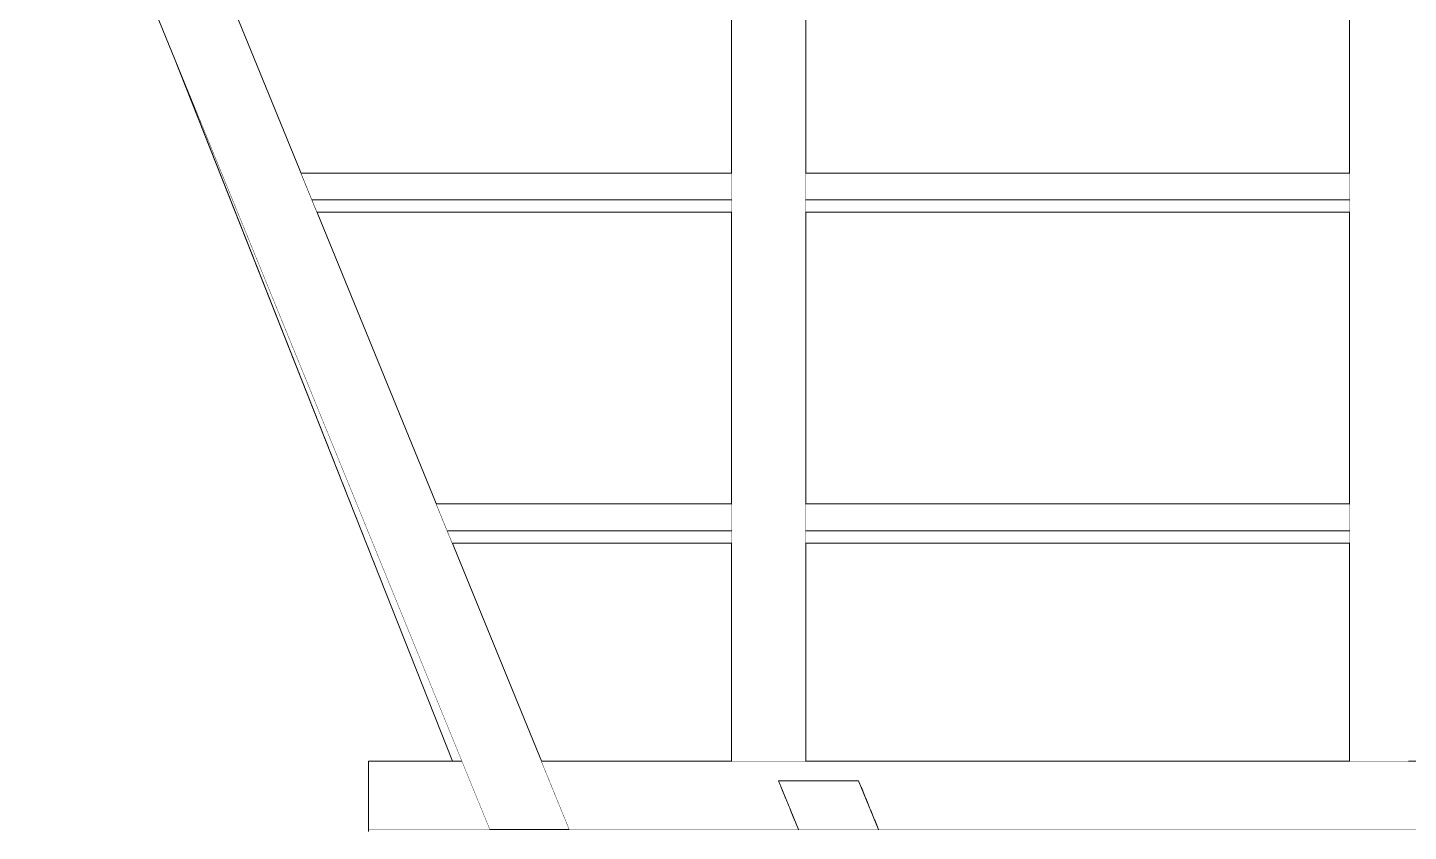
# Model space of a CAD drawing. Header units: millimetres. Extents: x -71878 to 121433, y -67383 to 83273.
# Drawn here: x 1487 to 3721, y -59652 to -58351 of the extents above; entities that cross this region are included whole.
import ezdxf

# ---------------------------------------------------------------- set-up
doc = ezdxf.new("R2010")
doc.units = ezdxf.units.MM
doc.header["$MEASUREMENT"] = 0
doc.set_wipeout_variables(frame=1)
doc.linetypes.add('Wipeout_Contour', pattern=[1000, 0, -1000])
for name, color, linetype in [('COLUMNAS', 7, 'Continuous'), ('ENTIRADO', 7, 'Continuous'), ('Vigas', 7, 'Continuous')]:
    doc.layers.add(name, color=color, linetype=linetype)
for name, color, linetype, lineweight, true_color in [('COLUMNAS_Pluma_Nº__23', 7, 'Continuous', 5, 0x646464), ('ENTIRADO_Pluma_Nº__23', 7, 'Continuous', 5, 0x646464), ('Vigas_Pluma_Nº__23', 7, 'Continuous', 5, 0x646464)]:
    doc.layers.add(name, color=color, linetype=linetype, lineweight=lineweight, true_color=true_color)

msp = doc.modelspace()

# ---------------------------------------------------------------- wipeouts: each hides what was drawn before it
at = {"color": 254, "linetype": 'Wipeout_Contour', "lineweight": 0, "ltscale": 100856.908569}
msp.add_wipeout([(2354.642, -59649.01), (1617.578, -57845.248), (1621.734, -57887.426), (2341.564, -59649.01)], dxfattribs=at).dxf.layer = 'COLUMNAS'

# ---------------------------------------------------------------- next in the draw order: wipeouts: each hides what was drawn before it
at = {"color": 254, "linetype": 'Wipeout_Contour', "lineweight": 0, "ltscale": 100805.651283}
msp.add_wipeout([(1617.578, -57919.412), (2324.337, -59649.01), (2341.564, -59649.01), (1621.734, -57887.426)], dxfattribs=at).dxf.layer = 'COLUMNAS'

# ---------------------------------------------------------------- next in the draw order: wipeouts: each hides what was drawn before it
at = {"color": 254, "linetype": 'Wipeout_Contour', "lineweight": 0, "ltscale": 100888.201182}
msp.add_wipeout([(1605.514, -57797.008), (1617.577, -57845.248), (2354.643, -59649.01), (2362.291, -59649.01)], dxfattribs=at).dxf.layer = 'COLUMNAS'

# ---------------------------------------------------------------- next in the draw order: wipeouts: each hides what was drawn before it
at = {"color": 254, "linetype": 'Wipeout_Contour', "lineweight": 0, "ltscale": 100739.351658}
msp.add_wipeout([(1605.514, -57938.076), (2304.647, -59649.01), (2324.337, -59649.01), (1617.578, -57919.412)], dxfattribs=at).dxf.layer = 'COLUMNAS'

# ---------------------------------------------------------------- next in the draw order: wipeouts: each hides what was drawn before it
at = {"color": 254, "linetype": 'Wipeout_Contour', "lineweight": 0, "ltscale": 100896.558014}
msp.add_wipeout([(2363.762, -59649.01), (1586.724, -57747.426), (1605.514, -57797.008), (2362.291, -59649.01)], dxfattribs=at).dxf.layer = 'COLUMNAS'

# ---------------------------------------------------------------- next in the draw order: wipeouts: each hides what was drawn before it
at = {"color": 254, "linetype": 'Wipeout_Contour', "lineweight": 0, "ltscale": 100423.203854}
msp.add_wipeout([(1510.558, -57865.263), (1486.881, -57819.195), (2234.592, -59649.01), (2239.444, -59649.01)], dxfattribs=at).dxf.layer = 'COLUMNAS'

# ---------------------------------------------------------------- next in the draw order: wipeouts: each hides what was drawn before it
at = {"color": 254, "linetype": 'Wipeout_Contour', "lineweight": 0, "ltscale": 100461.302719}
msp.add_wipeout([(1510.558, -57865.264), (2239.444, -59649.01), (2250.142, -59649.01), (1536.803, -57903.31)], dxfattribs=at).dxf.layer = 'COLUMNAS'

# ---------------------------------------------------------------- next in the draw order: wipeouts: each hides what was drawn before it
at = {"color": 254, "linetype": 'Wipeout_Contour', "lineweight": 0, "ltscale": 100518.196059}
msp.add_wipeout([(1536.803, -57903.31), (2250.142, -59649.01), (2265.64, -59649.01), (1563.048, -57929.611)], dxfattribs=at).dxf.layer = 'COLUMNAS'

# ---------------------------------------------------------------- next in the draw order: wipeouts: each hides what was drawn before it
at = {"color": 254, "linetype": 'Wipeout_Contour', "lineweight": 0, "ltscale": 100588.220457}
msp.add_wipeout([(1563.048, -57929.611), (2265.64, -59649.01), (2284.421, -59649.01), (1586.724, -57941.59)], dxfattribs=at).dxf.layer = 'COLUMNAS'

# ---------------------------------------------------------------- next in the draw order: wipeouts: each hides what was drawn before it
at = {"color": 254, "linetype": 'Wipeout_Contour', "lineweight": 0, "ltscale": 100664.439005}
msp.add_wipeout([(1605.514, -57938.076), (1586.724, -57941.59), (2284.422, -59649.01), (2304.647, -59649.01)], dxfattribs=at).dxf.layer = 'COLUMNAS'

# ---------------------------------------------------------------- next in the draw order: linework, layer by layer
at = {"layer": 'COLUMNAS_Pluma_Nº__23', "linetype": 'Continuous'}
for p, q in [((2363.762, -59649.01), (1586.724, -57747.426)), ((2234.592, -59649.01), (1486.881, -57819.195))]:
    msp.add_line(p, q, dxfattribs=at)

# ---------------------------------------------------------------- next in the draw order: wipeouts: each hides what was drawn before it
at = {"color": 254, "linetype": 'Wipeout_Contour', "lineweight": 0, "ltscale": 100560.80854}
msp.add_wipeout([(1746.871, -58455.448), (2175.414, -59538.359), (2182.35, -59538.359), (1966.661, -58993.322)], dxfattribs=at).dxf.layer = 'Vigas'
at = {"color": 254, "linetype": 'Wipeout_Contour', "lineweight": 0, "ltscale": 131414.893305}
msp.add_wipeout([(2038.739, -59649.01), (2038.739, -59651.947), (17919.783, -59651.947), (17919.783, -59649.01)], dxfattribs=at).dxf.layer = 'Vigas'

# ---------------------------------------------------------------- next in the draw order: linework, layer by layer
at = {"layer": 'Vigas_Pluma_Nº__23', "linetype": 'Continuous'}
for p in [(17919.783, -59649.01), (2038.739, -59651.947)]:
    msp.add_line(p, (2038.739, -59649.01), dxfattribs=at)

# ---------------------------------------------------------------- next in the draw order: wipeouts: each hides what was drawn before it
at = {"color": 254, "linetype": 'Wipeout_Contour', "lineweight": 0, "ltscale": 75527.343435}
msp.add_wipeout([(2189.377, -59538.359), (1966.661, -58993.322), (2182.35, -59538.359)], dxfattribs=at).dxf.layer = 'Vigas'

# ---------------------------------------------------------------- next in the draw order: wipeouts: each hides what was drawn before it
at = {"color": 254, "linetype": 'Wipeout_Contour', "lineweight": 0, "ltscale": 100473.967346}
msp.add_wipeout([(1746.871, -58455.448), (1723.517, -58398.295), (2174.677, -59538.359), (2175.414, -59538.359)], dxfattribs=at).dxf.layer = 'Vigas'
at = {"color": 254, "linetype": 'Wipeout_Contour', "lineweight": 0, "ltscale": 100525.144056}
msp.add_wipeout([(2038.739, -59649.01), (2234.592, -59649.01), (2233.73, -59646.9), (2038.739, -59646.9)], dxfattribs=at).dxf.layer = 'Vigas'
at = {"color": 254, "linetype": 'Wipeout_Contour', "lineweight": 0, "ltscale": 102133.985519}
msp.add_wipeout([(2733.73, -59646.9), (2362.9, -59646.9), (2363.762, -59649.01), (2734.593, -59649.01)], dxfattribs=at).dxf.layer = 'Vigas'
at = {"color": 254, "linetype": 'Wipeout_Contour', "lineweight": 0, "ltscale": 105686.719257}
msp.add_wipeout([(2862.9, -59646.9), (2863.762, -59649.01), (4052.8, -59649.01), (4051.937, -59646.9)], dxfattribs=at).dxf.layer = 'Vigas'

# ---------------------------------------------------------------- next in the draw order: linework, layer by layer
at = {"layer": 'Vigas_Pluma_Nº__23', "linetype": 'Continuous'}
msp.add_line((2174.677, -59538.359), (1723.517, -58398.294), dxfattribs=at)

# ---------------------------------------------------------------- next in the draw order: wipeouts: each hides what was drawn before it
at = {"color": 254, "linetype": 'Wipeout_Contour', "lineweight": 0, "ltscale": 100525.869191}
msp.add_wipeout([(2038.739, -59633.626), (2038.739, -59646.9), (2233.73, -59646.9), (2228.306, -59633.626)], dxfattribs=at).dxf.layer = 'Vigas'
at = {"color": 254, "linetype": 'Wipeout_Contour', "lineweight": 0, "ltscale": 102128.442451}
msp.add_wipeout([(2728.306, -59633.626), (2357.475, -59633.626), (2362.9, -59646.9), (2733.73, -59646.9)], dxfattribs=at).dxf.layer = 'Vigas'
at = {"color": 254, "linetype": 'Wipeout_Contour', "lineweight": 0, "ltscale": 105680.933181}
msp.add_wipeout([(4046.513, -59633.626), (2857.476, -59633.626), (2862.9, -59646.9), (4051.937, -59646.9)], dxfattribs=at).dxf.layer = 'Vigas'

# ---------------------------------------------------------------- next in the draw order: linework, layer by layer
at = {"layer": 'Vigas_Pluma_Nº__23', "linetype": 'Continuous'}
msp.add_line((2038.739, -59649.01), (2038.739, -59646.9), dxfattribs=at)

# ---------------------------------------------------------------- next in the draw order: wipeouts: each hides what was drawn before it
at = {"color": 254, "linetype": 'Wipeout_Contour', "lineweight": 0, "ltscale": 100527.270531}
msp.add_wipeout([(2221.471, -59616.9), (2038.739, -59616.9), (2038.739, -59633.626), (2228.306, -59633.626)], dxfattribs=at).dxf.layer = 'Vigas'
at = {"color": 254, "linetype": 'Wipeout_Contour', "lineweight": 0, "ltscale": 102117.659103}
msp.add_wipeout([(2350.641, -59616.9), (2357.475, -59633.626), (2728.306, -59633.626), (2721.471, -59616.9)], dxfattribs=at).dxf.layer = 'Vigas'
at = {"color": 254, "linetype": 'Wipeout_Contour', "lineweight": 0, "ltscale": 105669.674142}
msp.add_wipeout([(2850.641, -59616.9), (2857.476, -59633.626), (4046.513, -59633.626), (4039.678, -59616.9)], dxfattribs=at).dxf.layer = 'Vigas'

# ---------------------------------------------------------------- next in the draw order: linework, layer by layer
at = {"layer": 'Vigas_Pluma_Nº__23', "linetype": 'Continuous'}
msp.add_line((2038.739, -59646.9), (2038.739, -59633.626), dxfattribs=at)

# ---------------------------------------------------------------- next in the draw order: wipeouts: each hides what was drawn before it
at = {"color": 254, "linetype": 'Wipeout_Contour', "lineweight": 0, "ltscale": 100528.960164}
msp.add_wipeout([(2213.895, -59598.359), (2038.739, -59598.359), (2038.739, -59616.9), (2221.471, -59616.9)], dxfattribs=at).dxf.layer = 'Vigas'
at = {"color": 254, "linetype": 'Wipeout_Contour', "lineweight": 0, "ltscale": 102105.032355}
msp.add_wipeout([(2343.064, -59598.359), (2350.641, -59616.9), (2721.471, -59616.9), (2713.895, -59598.359)], dxfattribs=at).dxf.layer = 'Vigas'
at = {"color": 254, "linetype": 'Wipeout_Contour', "lineweight": 0, "ltscale": 105656.486723}
msp.add_wipeout([(2843.065, -59598.359), (2850.641, -59616.9), (4039.678, -59616.9), (4032.102, -59598.359)], dxfattribs=at).dxf.layer = 'Vigas'

# ---------------------------------------------------------------- next in the draw order: linework, layer by layer
at = {"layer": 'Vigas_Pluma_Nº__23', "linetype": 'Continuous'}
msp.add_line((2038.739, -59633.626), (2038.739, -59616.9), dxfattribs=at)

# ---------------------------------------------------------------- next in the draw order: wipeouts: each hides what was drawn before it
at = {"color": 254, "linetype": 'Wipeout_Contour', "lineweight": 0, "ltscale": 100530.787222}
msp.add_wipeout([(2038.739, -59579.818), (2038.739, -59598.359), (2213.895, -59598.359), (2206.319, -59579.818)], dxfattribs=at).dxf.layer = 'Vigas'
at = {"color": 254, "linetype": 'Wipeout_Contour', "lineweight": 0, "ltscale": 102091.813745}
msp.add_wipeout([(2335.488, -59579.818), (2343.064, -59598.359), (2713.895, -59598.359), (2706.319, -59579.818)], dxfattribs=at).dxf.layer = 'Vigas'
at = {"color": 254, "linetype": 'Wipeout_Contour', "lineweight": 0, "ltscale": 105642.67676}
msp.add_wipeout([(2835.488, -59579.818), (2843.065, -59598.359), (4032.102, -59598.359), (4024.526, -59579.818)], dxfattribs=at).dxf.layer = 'Vigas'

# ---------------------------------------------------------------- next in the draw order: linework, layer by layer
at = {"layer": 'Vigas_Pluma_Nº__23', "linetype": 'Continuous'}
msp.add_line((2038.739, -59616.9), (2038.739, -59598.359), dxfattribs=at)

# ---------------------------------------------------------------- next in the draw order: wipeouts: each hides what was drawn before it
at = {"color": 254, "linetype": 'Wipeout_Contour', "lineweight": 0, "ltscale": 100532.572521}
msp.add_wipeout([(2199.484, -59563.092), (2038.739, -59563.092), (2038.739, -59579.818), (2206.319, -59579.818)], dxfattribs=at).dxf.layer = 'Vigas'
at = {"color": 254, "linetype": 'Wipeout_Contour', "lineweight": 0, "ltscale": 321159.149125}
msp.add_wipeout([(6697.673, -59563.092), (2328.653, -59563.092), (2335.488, -59579.818), (2706.319, -59579.818), (2702.314, -59570.018), (2831.484, -59570.018), (2835.488, -59579.818), (4024.526, -59579.818), (4020.521, -59570.018), (4149.691, -59570.018), (4153.695, -59579.818), (6690.838, -59579.818)], dxfattribs=at).dxf.layer = 'Vigas'

# ---------------------------------------------------------------- next in the draw order: linework, layer by layer
at = {"layer": 'Vigas_Pluma_Nº__23', "linetype": 'Continuous'}
msp.add_line((2038.739, -59598.359), (2038.739, -59579.818), dxfattribs=at)

# ---------------------------------------------------------------- next in the draw order: wipeouts: each hides what was drawn before it
at = {"color": 254, "linetype": 'Wipeout_Contour', "lineweight": 0, "ltscale": 100534.125952}
msp.add_wipeout([(2038.739, -59549.818), (2038.739, -59563.092), (2199.484, -59563.092), (2194.06, -59549.818)], dxfattribs=at).dxf.layer = 'Vigas'
at = {"color": 254, "linetype": 'Wipeout_Contour', "lineweight": 0, "ltscale": 109905.155502}
msp.add_wipeout([(2323.229, -59549.818), (2328.653, -59563.092), (6697.673, -59563.092), (6703.097, -59549.818)], dxfattribs=at).dxf.layer = 'Vigas'

# ---------------------------------------------------------------- next in the draw order: linework, layer by layer
at = {"layer": 'Vigas_Pluma_Nº__23', "linetype": 'Continuous'}
msp.add_line((2038.739, -59579.818), (2038.739, -59563.092), dxfattribs=at)

# ---------------------------------------------------------------- next in the draw order: wipeouts: each hides what was drawn before it
at = {"color": 254, "linetype": 'Wipeout_Contour', "lineweight": 0, "ltscale": 102950.296691}
msp.add_wipeout([(2724.512, -59570.018), (2756.79, -59649.01), (2774.018, -59649.01), (2741.739, -59570.018)], dxfattribs=at).dxf.layer = 'COLUMNAS'
at = {"color": 254, "linetype": 'Wipeout_Contour', "lineweight": 0, "ltscale": 103324.824232}
msp.add_wipeout([(2826.633, -59570.018), (2858.911, -59649.01), (2863.762, -59649.01), (2831.484, -59570.018)], dxfattribs=at).dxf.layer = 'COLUMNAS'
at = {"color": 254, "linetype": 'Wipeout_Contour', "lineweight": 0, "ltscale": 100535.271204}
msp.add_wipeout([(2190.577, -59541.295), (2038.739, -59541.295), (2038.739, -59549.818), (2194.06, -59549.818)], dxfattribs=at).dxf.layer = 'Vigas'
at = {"color": 254, "linetype": 'Wipeout_Contour', "lineweight": 0, "ltscale": 109914.267573}
msp.add_wipeout([(2319.747, -59541.295), (2323.229, -59549.818), (6703.097, -59549.818), (6706.58, -59541.295)], dxfattribs=at).dxf.layer = 'Vigas'

# ---------------------------------------------------------------- next in the draw order: wipeouts: each hides what was drawn before it
at = {"color": 254, "linetype": 'Wipeout_Contour', "lineweight": 0, "ltscale": 102891.145574}
msp.add_wipeout([(2711.434, -59570.018), (2743.712, -59649.01), (2756.79, -59649.01), (2724.512, -59570.018)], dxfattribs=at).dxf.layer = 'COLUMNAS'
at = {"color": 254, "linetype": 'Wipeout_Contour', "lineweight": 0, "ltscale": 103294.468211}
msp.add_wipeout([(2826.633, -59570.018), (2815.934, -59570.018), (2848.212, -59649.01), (2858.911, -59649.01)], dxfattribs=at).dxf.layer = 'COLUMNAS'
at = {"color": 254, "linetype": 'Wipeout_Contour', "lineweight": 0, "ltscale": 100535.872687}
msp.add_wipeout([(2038.739, -59538.359), (2038.739, -59541.295), (2190.577, -59541.295), (2189.377, -59538.359)], dxfattribs=at).dxf.layer = 'Vigas'
at = {"color": 254, "linetype": 'Wipeout_Contour', "lineweight": 0, "ltscale": 109919.064481}
msp.add_wipeout([(2318.547, -59538.359), (2319.747, -59541.295), (6706.58, -59541.295), (6707.779, -59538.359)], dxfattribs=at).dxf.layer = 'Vigas'

# ---------------------------------------------------------------- next in the draw order: linework, layer by layer
at = {"layer": 'Vigas_Pluma_Nº__23', "linetype": 'Continuous'}
for p, q in [((2038.739, -59541.295), (2038.739, -59538.359)), ((2189.377, -59538.359), (2038.739, -59538.359)), ((2038.739, -59549.818), (2038.739, -59541.295)), ((2038.739, -59563.092), (2038.739, -59549.818)), ((6707.78, -59538.359), (2318.547, -59538.359))]:
    msp.add_line(p, q, dxfattribs=at)

# ---------------------------------------------------------------- next in the draw order: wipeouts: each hides what was drawn before it
at = {"color": 254, "linetype": 'Wipeout_Contour', "lineweight": 0, "ltscale": 103022.355438}
msp.add_wipeout([(2741.739, -59570.018), (2774.018, -59649.01), (2793.708, -59649.01), (2761.429, -59570.018)], dxfattribs=at).dxf.layer = 'COLUMNAS'

# ---------------------------------------------------------------- next in the draw order: wipeouts: each hides what was drawn before it
at = {"color": 254, "linetype": 'Wipeout_Contour', "lineweight": 0, "ltscale": 102850.691081}
msp.add_wipeout([(2711.434, -59570.018), (2703.785, -59570.018), (2736.063, -59649.01), (2743.712, -59649.01)], dxfattribs=at).dxf.layer = 'COLUMNAS'
at = {"color": 254, "linetype": 'Wipeout_Contour', "lineweight": 0, "ltscale": 103243.328391}
msp.add_wipeout([(2815.934, -59570.018), (2800.436, -59570.018), (2832.714, -59649.01), (2848.213, -59649.01)], dxfattribs=at).dxf.layer = 'COLUMNAS'
at = {"color": 254, "linetype": 'Wipeout_Contour', "lineweight": 0, "ltscale": 104351.812676}
msp.add_wipeout([(2626.167, -56288.493), (2626.167, -59538.359), (2629.104, -59538.359), (2629.104, -56309.842)], dxfattribs=at).dxf.layer = 'Vigas'
at = {"color": 254, "linetype": 'Wipeout_Contour', "lineweight": 0, "ltscale": 104800.693404}
msp.add_wipeout([(2743.231, -56309.842), (2743.231, -59538.359), (2746.167, -59538.359), (2746.167, -56288.493)], dxfattribs=at).dxf.layer = 'Vigas'
at = {"color": 254, "linetype": 'Wipeout_Contour', "lineweight": 0, "ltscale": 108191.570067}
msp.add_wipeout([(3626.167, -59538.359), (3629.104, -59538.359), (3629.104, -56309.842), (3626.167, -56288.493)], dxfattribs=at).dxf.layer = 'Vigas'
at = {"color": 254, "linetype": 'Wipeout_Contour', "lineweight": 0, "ltscale": 104439.489919}
msp.add_wipeout([(2650.9, -56344.386), (2650.9, -59538.359), (2667.626, -59538.359), (2667.626, -56354.199)], dxfattribs=at).dxf.layer = 'Vigas'
at = {"color": 254, "linetype": 'Wipeout_Contour', "lineweight": 0, "ltscale": 108280.769922}
msp.add_wipeout([(3650.9, -56344.386), (3650.9, -59538.359), (3667.626, -59538.359), (3667.626, -56354.199)], dxfattribs=at).dxf.layer = 'Vigas'
at = {"color": 254, "linetype": 'Wipeout_Contour', "lineweight": 0, "ltscale": 108487.78249}
msp.add_wipeout([(3704.708, -56354.199), (3704.708, -59538.359), (3721.434, -59538.359), (3721.434, -56344.386)], dxfattribs=at).dxf.layer = 'Vigas'

# ---------------------------------------------------------------- next in the draw order: wipeouts: each hides what was drawn before it
at = {"color": 254, "linetype": 'Wipeout_Contour', "lineweight": 0, "ltscale": 102832.891969}
msp.add_wipeout([(2702.314, -59570.018), (2734.593, -59649.01), (2736.063, -59649.01), (2703.785, -59570.018)], dxfattribs=at).dxf.layer = 'COLUMNAS'
at = {"color": 254, "linetype": 'Wipeout_Contour', "lineweight": 0, "ltscale": 103176.411405}
msp.add_wipeout([(2781.655, -59570.018), (2813.933, -59649.01), (2832.714, -59649.01), (2800.436, -59570.018)], dxfattribs=at).dxf.layer = 'COLUMNAS'
at = {"color": 254, "linetype": 'Wipeout_Contour', "lineweight": 0, "ltscale": 104360.142861}
msp.add_wipeout([(2629.104, -59538.359), (2637.626, -59538.359), (2637.626, -56329.101), (2629.104, -56309.842)], dxfattribs=at).dxf.layer = 'Vigas'
at = {"color": 254, "linetype": 'Wipeout_Contour', "lineweight": 0, "ltscale": 104765.133781}
msp.add_wipeout([(2743.231, -56309.842), (2734.708, -56329.101), (2734.708, -59538.359), (2743.231, -59538.359)], dxfattribs=at).dxf.layer = 'Vigas'
at = {"color": 254, "linetype": 'Wipeout_Contour', "lineweight": 0, "ltscale": 108200.435653}
msp.add_wipeout([(3629.104, -56309.842), (3629.104, -59538.359), (3637.626, -59538.359), (3637.626, -56329.101)], dxfattribs=at).dxf.layer = 'Vigas'
at = {"color": 254, "linetype": 'Wipeout_Contour', "lineweight": 0, "ltscale": 108415.68779}
msp.add_wipeout([(3686.167, -56357.58), (3686.167, -59538.359), (3704.708, -59538.359), (3704.708, -56354.199)], dxfattribs=at).dxf.layer = 'Vigas'

# ---------------------------------------------------------------- next in the draw order: linework, layer by layer
at = {"layer": 'COLUMNAS_Pluma_Nº__23', "linetype": 'Continuous'}
for p, q in [((2703.785, -59570.018), (2702.314, -59570.018)), ((2702.314, -59570.018), (2734.592, -59649.01)), ((2711.434, -59570.018), (2703.785, -59570.018)), ((2724.512, -59570.018), (2711.434, -59570.018)), ((2741.739, -59570.018), (2724.512, -59570.018)), ((2831.484, -59570.018), (2826.633, -59570.018)), ((2831.484, -59570.018), (2863.762, -59649.01))]:
    msp.add_line(p, q, dxfattribs=at)
at = {"layer": 'Vigas_Pluma_Nº__23', "linetype": 'Continuous'}
for p, q in [((2626.167, -59538.359), (2626.167, -56288.493)), ((2746.167, -59538.359), (2746.167, -56288.493)), ((3626.167, -59538.359), (3626.167, -56288.493))]:
    msp.add_line(p, q, dxfattribs=at)

# ---------------------------------------------------------------- next in the draw order: wipeouts: each hides what was drawn before it
at = {"color": 254, "linetype": 'Wipeout_Contour', "lineweight": 0, "ltscale": 103100.269204}
msp.add_wipeout([(2761.429, -59570.018), (2793.708, -59649.01), (2813.933, -59649.01), (2781.655, -59570.018)], dxfattribs=at).dxf.layer = 'COLUMNAS'
at = {"color": 254, "linetype": 'Wipeout_Contour', "lineweight": 0, "ltscale": 104390.357317}
msp.add_wipeout([(2637.626, -56329.101), (2637.626, -59538.359), (2650.9, -59538.359), (2650.9, -56344.386)], dxfattribs=at).dxf.layer = 'Vigas'
at = {"color": 254, "linetype": 'Wipeout_Contour', "lineweight": 0, "ltscale": 104711.793459}
msp.add_wipeout([(2721.434, -56344.386), (2721.434, -59538.359), (2734.708, -59538.359), (2734.708, -56329.101)], dxfattribs=at).dxf.layer = 'Vigas'
at = {"color": 254, "linetype": 'Wipeout_Contour', "lineweight": 0, "ltscale": 108231.174781}
msp.add_wipeout([(3637.626, -56329.101), (3637.626, -59538.359), (3650.9, -59538.359), (3650.9, -56344.386)], dxfattribs=at).dxf.layer = 'Vigas'
at = {"color": 254, "linetype": 'Wipeout_Contour', "lineweight": 0, "ltscale": 108344.353403}
msp.add_wipeout([(3667.626, -56354.199), (3667.626, -59538.359), (3686.167, -59538.359), (3686.167, -56357.58)], dxfattribs=at).dxf.layer = 'Vigas'

# ---------------------------------------------------------------- next in the draw order: linework, layer by layer
at = {"layer": 'COLUMNAS_Pluma_Nº__23', "linetype": 'Continuous'}
for p, q in [((2761.429, -59570.018), (2741.739, -59570.018)), ((2781.655, -59570.018), (2761.429, -59570.018)), ((2800.436, -59570.018), (2781.655, -59570.018)), ((2815.934, -59570.018), (2800.436, -59570.018)), ((2826.633, -59570.018), (2815.934, -59570.018))]:
    msp.add_line(p, q, dxfattribs=at)

# ---------------------------------------------------------------- next in the draw order: wipeouts: each hides what was drawn before it
at = {"color": 254, "linetype": 'Wipeout_Contour', "lineweight": 0, "ltscale": 102084.89293}
msp.add_wipeout([(2626.167, -58629.975), (1947.357, -58629.975), (1955.461, -58649.806), (2626.167, -58649.806)], dxfattribs=at).dxf.layer = 'ENTIRADO'
at = {"color": 254, "linetype": 'Wipeout_Contour', "lineweight": 0, "ltscale": 105557.34741}
msp.add_wipeout([(3626.167, -58629.975), (2746.167, -58629.975), (2746.167, -58649.806), (3626.167, -58649.806)], dxfattribs=at).dxf.layer = 'ENTIRADO'
at = {"color": 254, "linetype": 'Wipeout_Contour', "lineweight": 0, "ltscale": 101978.252727}
msp.add_wipeout([(2166.139, -59165.382), (2174.242, -59185.212), (2626.167, -59185.212), (2626.167, -59165.382)], dxfattribs=at).dxf.layer = 'ENTIRADO'
at = {"color": 254, "linetype": 'Wipeout_Contour', "lineweight": 0, "ltscale": 105043.483946}
msp.add_wipeout([(3626.167, -59165.382), (2746.167, -59165.382), (2746.167, -59185.212), (3626.167, -59185.212)], dxfattribs=at).dxf.layer = 'ENTIRADO'
at = {"color": 254, "linetype": 'Wipeout_Contour', "lineweight": 0, "ltscale": 104645.880311}
msp.add_wipeout([(2704.708, -56354.199), (2704.708, -59538.359), (2721.434, -59538.359), (2721.434, -56344.386)], dxfattribs=at).dxf.layer = 'Vigas'

# ---------------------------------------------------------------- next in the draw order: linework, layer by layer
at = {"layer": 'ENTIRADO_Pluma_Nº__23', "linetype": 'Continuous'}
for p, q in [((1955.461, -58649.806), (2626.167, -58649.806)), ((2746.167, -58649.806), (3626.167, -58649.806)), ((2174.242, -59185.212), (2626.167, -59185.212)), ((2746.167, -59185.212), (3626.167, -59185.212))]:
    msp.add_line(p, q, dxfattribs=at)

# ---------------------------------------------------------------- next in the draw order: wipeouts: each hides what was drawn before it
at = {"color": 254, "linetype": 'Wipeout_Contour', "lineweight": 0, "ltscale": 102092.677135}
msp.add_wipeout([(1929.614, -58586.552), (1947.357, -58629.975), (2626.167, -58629.975), (2626.167, -58586.552)], dxfattribs=at).dxf.layer = 'ENTIRADO'
at = {"color": 254, "linetype": 'Wipeout_Contour', "lineweight": 0, "ltscale": 105589.008391}
msp.add_wipeout([(2746.167, -58586.552), (2746.167, -58629.975), (3626.167, -58629.975), (3626.167, -58586.552)], dxfattribs=at).dxf.layer = 'ENTIRADO'
at = {"color": 254, "linetype": 'Wipeout_Contour', "lineweight": 0, "ltscale": 101983.258037}
msp.add_wipeout([(2626.167, -59121.959), (2148.395, -59121.959), (2166.139, -59165.382), (2626.167, -59165.382)], dxfattribs=at).dxf.layer = 'ENTIRADO'
at = {"color": 254, "linetype": 'Wipeout_Contour', "lineweight": 0, "ltscale": 105072.72141}
msp.add_wipeout([(2746.167, -59121.959), (2746.167, -59165.382), (3626.167, -59165.382), (3626.167, -59121.959)], dxfattribs=at).dxf.layer = 'ENTIRADO'
at = {"color": 254, "linetype": 'Wipeout_Contour', "lineweight": 0, "ltscale": 104573.838034}
msp.add_wipeout([(2686.167, -56357.58), (2686.167, -59538.359), (2704.708, -59538.359), (2704.708, -56354.199)], dxfattribs=at).dxf.layer = 'Vigas'

# ---------------------------------------------------------------- next in the draw order: linework, layer by layer
at = {"layer": 'ENTIRADO_Pluma_Nº__23', "linetype": 'Continuous'}
for p, q in [((1929.614, -58586.552), (2626.167, -58586.552)), ((2746.167, -58586.552), (3626.167, -58586.552)), ((1947.357, -58629.975), (2626.167, -58629.975)), ((2746.167, -58629.975), (3626.167, -58629.975)), ((2148.395, -59121.959), (2626.167, -59121.959)), ((2746.167, -59121.959), (3626.167, -59121.959)), ((2166.139, -59165.382), (2626.167, -59165.382)), ((2746.167, -59165.382), (3626.167, -59165.382))]:
    msp.add_line(p, q, dxfattribs=at)

# ---------------------------------------------------------------- next in the draw order: wipeouts: each hides what was drawn before it
at = {"color": 254, "linetype": 'Wipeout_Contour', "lineweight": 0, "ltscale": 104502.71786}
msp.add_wipeout([(2667.626, -56354.199), (2667.626, -59538.359), (2686.167, -59538.359), (2686.167, -56357.58)], dxfattribs=at).dxf.layer = 'Vigas'

doc.saveas('drawing.dxf')
